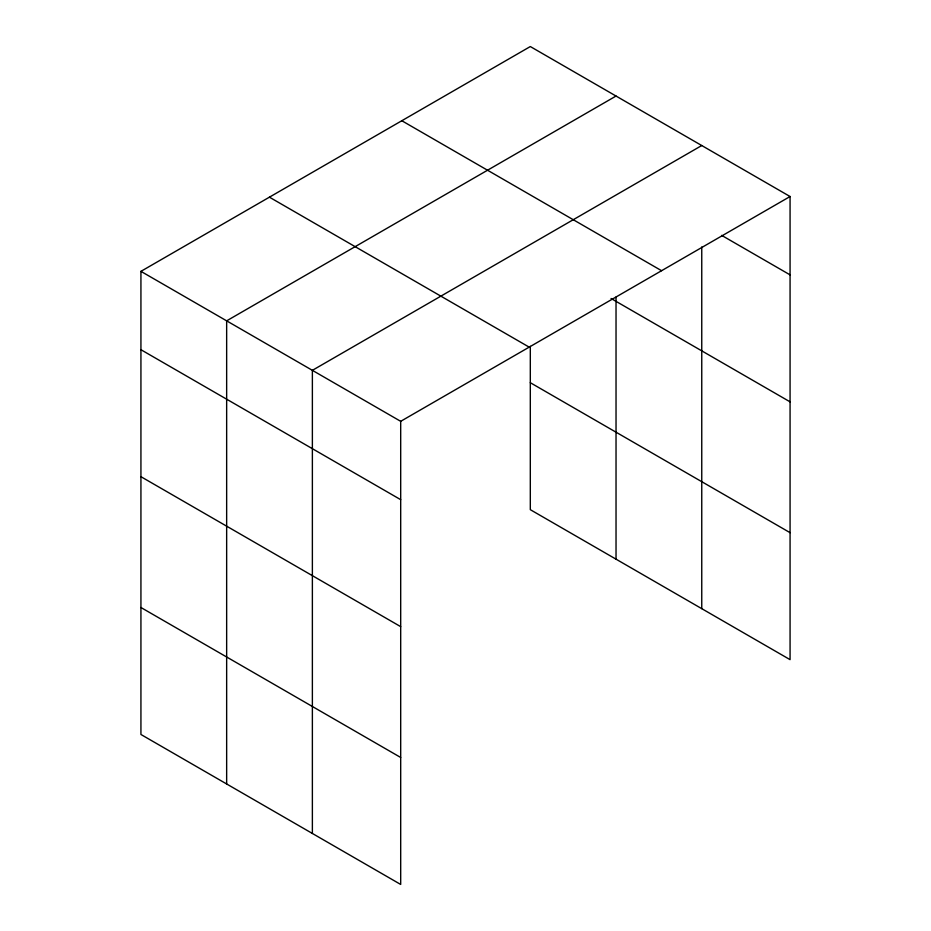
<?xml version="1.0" encoding="UTF-8"?>
<svg xmlns="http://www.w3.org/2000/svg" width="931" height="931" viewBox="0 0 931 931"><rect width="100%" height="100%" fill="white"/><g stroke="black" fill="none" stroke-linecap="round" stroke-linejoin="round"><path stroke-width="1.4" d="M616.031 297.036L616.031 559.17M701.753 246.959L701.753 608.653M530.309 346.355L530.309 509.676L790.07 659.648L790.07 196.522L530.309 46.55L140.93 271.352L140.93 734.478L400.691 884.45L400.691 421.324L140.93 271.352M616.031 96.044L226.652 320.846L226.652 783.972M701.753 145.527L312.374 370.34L312.374 833.466M400.691 421.324L790.07 196.522M721.653 235.368L790.07 274.866M401.82 120.739L661.569 270.7M611.062 298.49L790.07 401.843M269.431 197.174L529.18 347.135M530.309 382.699L790.07 532.672M140.93 349.707L400.691 499.668M140.93 476.684L400.691 626.644M140.93 607.501L400.691 757.473"/></g></svg>
